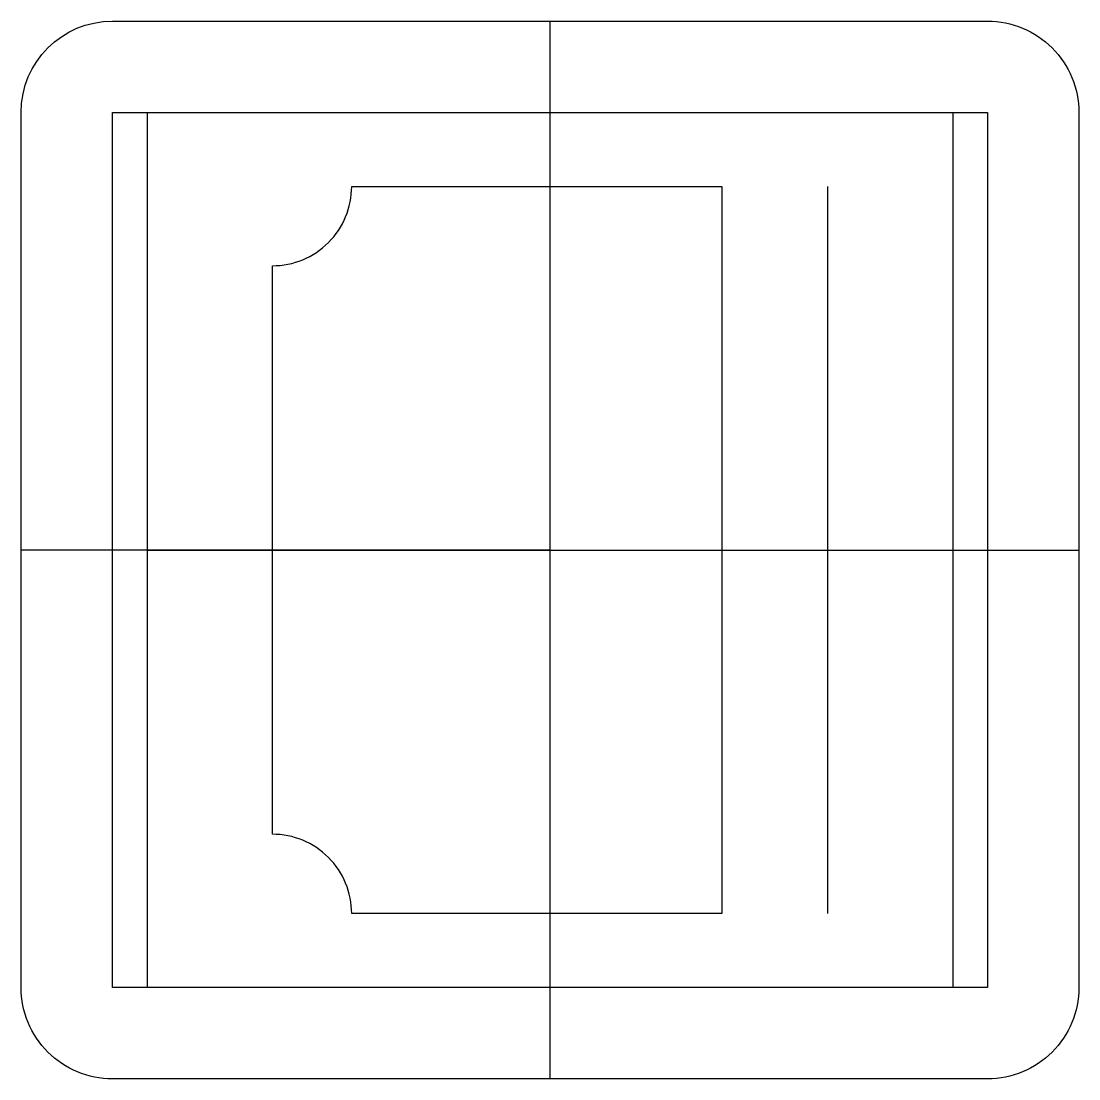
# Model space of a CAD drawing. Header units: millimetres. Extents: x -20 to 20, y -20 to 20.
import ezdxf

# ---------------------------------------------------------------- set-up
doc = ezdxf.new("R2010")
doc.units = ezdxf.units.MM
doc.layers.get('0').update_dxf_attribs({"linetype": 'CONTINUOUS'})

msp = doc.modelspace()

# ---------------------------------------------------------------- linework, layer by layer
for p, q in [((0, 0), (0, 20)), ((-16.55, -16.55), (-16.55, 16.55)), ((-16.55, 16.55), (16.55, 16.55)), ((-15.24, 16.55), (-15.24, -16.55)), ((15.24, 16.55), (15.24, -16.55)), ((16.55, 16.55), (16.55, -16.55)), ((0, 0), (0, 13.75)), ((10.5, 13.75), (10.5, -13.75)), ((0, 0), (-20, 0)), ((-15.24, 0), (15.24, 0)), ((0, 0), (-13, 0)), ((0, -20), (0, 0)), ((0, 0), (20, 0)), ((0, -13.75), (0, 0)), ((0, 0), (13, 0)), ((16.55, -16.55), (-16.55, -16.55))]:
    msp.add_line(p, q)
for points in [[(16.55, -20), (-16.55, -20, -0.414214), (-20, -16.55), (-20, 16.55, -0.414213), (-16.55, 20), (16.55, 20, -0.414214), (20, 16.55), (20, -16.55, -0.414214)], [(-10.5, 10.75, 0.414214), (-7.5, 13.75), (6.5, 13.75), (6.5, -13.75), (-7.5, -13.75, 0.414214), (-10.5, -10.75)]]:
    msp.add_lwpolyline(points, format="xyb", close=True)

doc.saveas('drawing.dxf')
